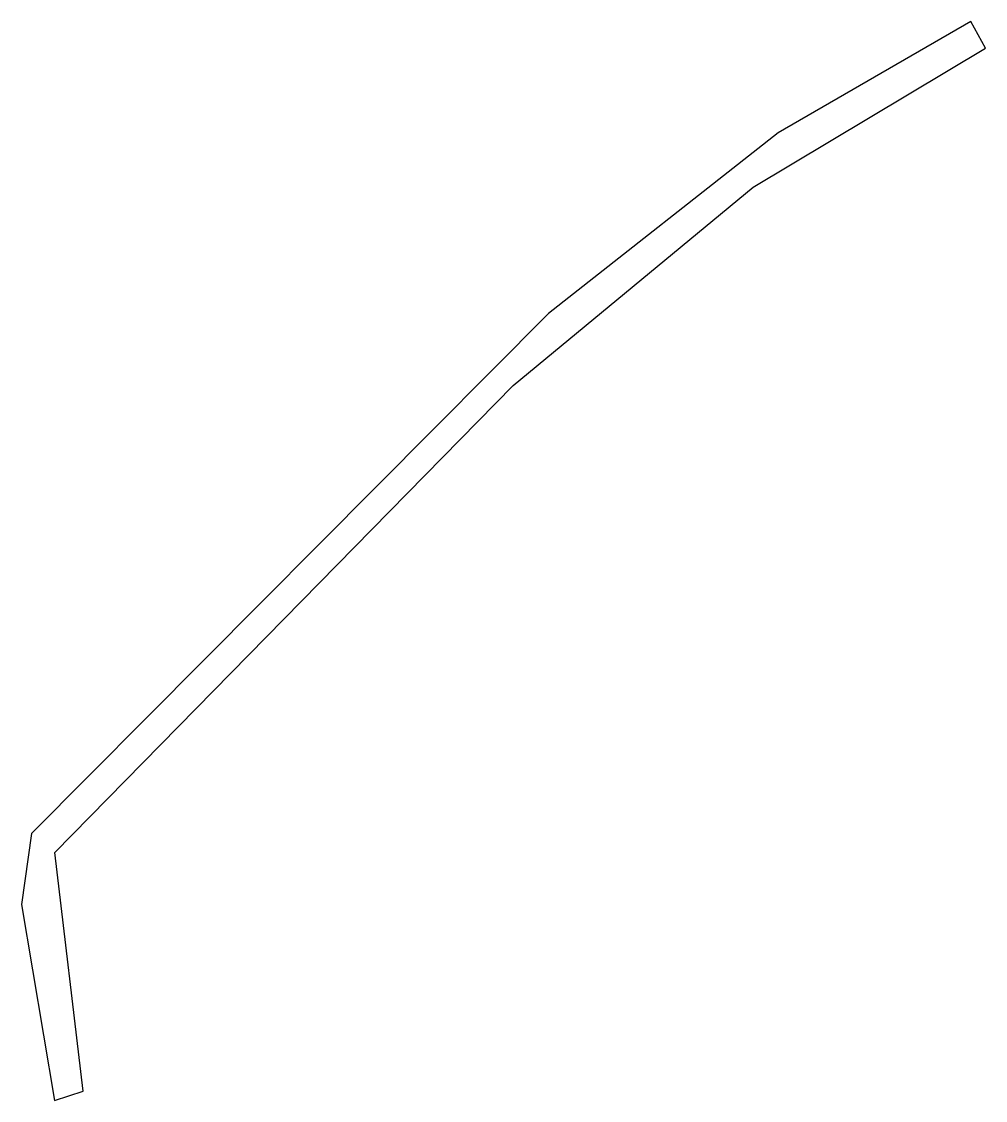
# Model space of a CAD drawing. Extents: x 619786 to 620105, y 7586020 to 7586377.
import ezdxf

# ---------------------------------------------------------------- set-up
doc = ezdxf.new("R2010")
doc.units = 0
doc.layers.add('6. STAGE PLAN RESHAPE_STAGE PLAN 231231_DAEDELUS_RS2', color=7, linetype='Continuous', lineweight=25)

msp = doc.modelspace()

# ---------------------------------------------------------------- linework, layer by layer
at = {"layer": '6. STAGE PLAN RESHAPE_STAGE PLAN 231231_DAEDELUS_RS2', "color": 6, "elevation": 250}
msp.add_lwpolyline([(619806.01, 7586022.78), (619796.63, 7586101.84), (619948.36, 7586256.47), (620027.91, 7586322.14), (620104.8, 7586368.23), (620099.98, 7586376.99), (620036.13, 7586340.15), (619960.16, 7586280.37), (619788.87, 7586108.16), (619785.63, 7586084.62), (619796.49, 7586019.72)], close=True, dxfattribs=at)

doc.saveas('drawing.dxf')
